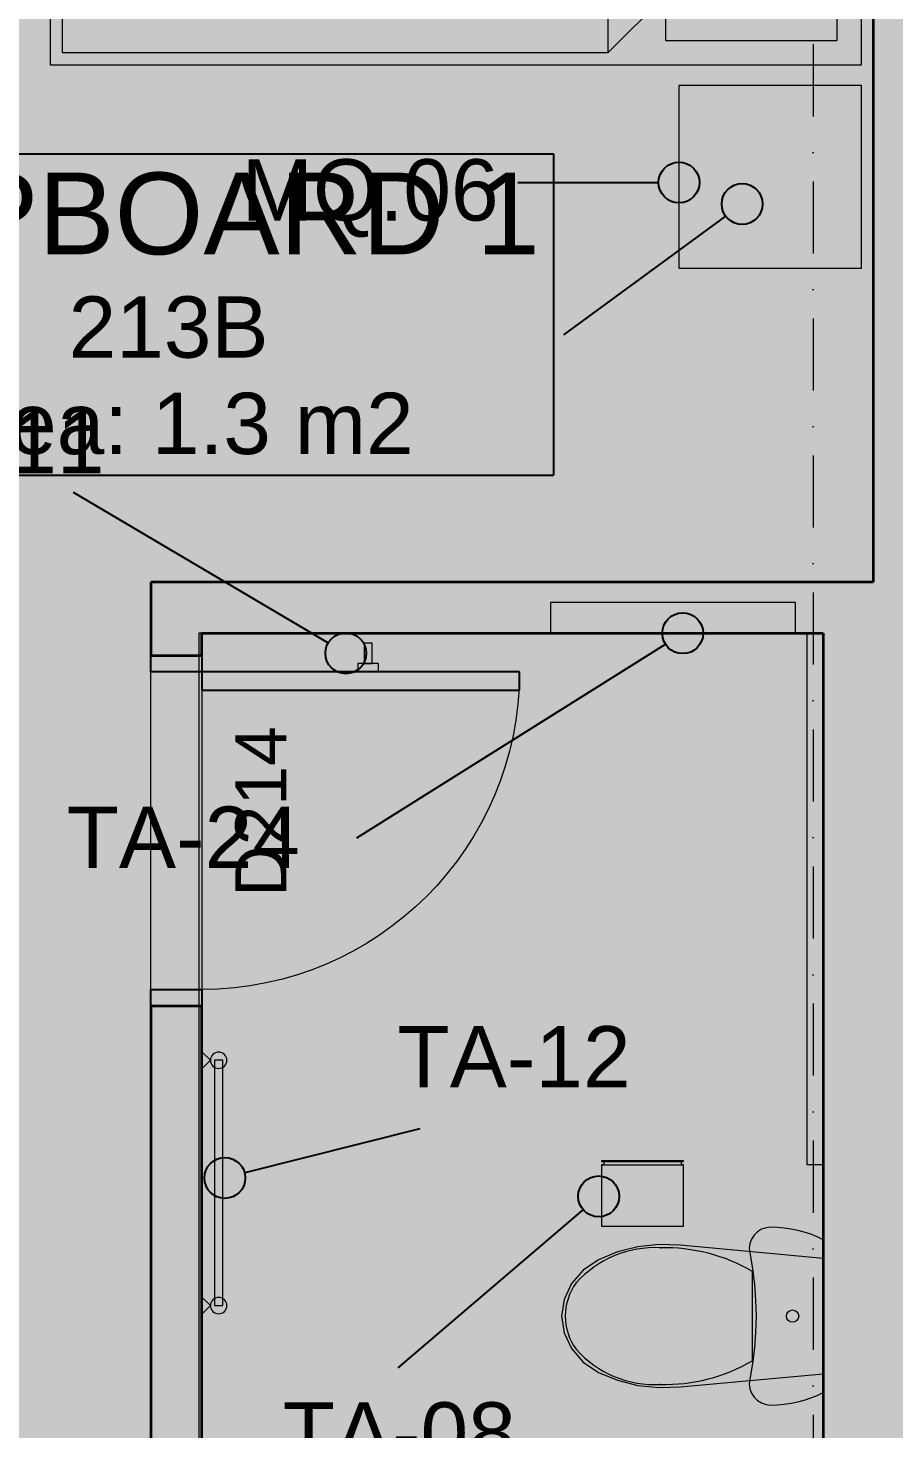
# Model space of a CAD drawing. Header units: millimetres. Extents: x -14278 to 96025, y -22378 to 34603.
# Drawn here: x 82131 to 84249, y 9025 to 12452 of the extents above; entities that cross this region are included whole.
import ezdxf
from ezdxf.enums import TextEntityAlignment as Align

# ---------------------------------------------------------------- set-up
doc = ezdxf.new("R2010")
doc.units = ezdxf.units.MM
doc.header["$MEASUREMENT"] = 0
doc.linetypes.add('Dot & Dashed', pattern=[335.138881, 176.388884, -88.194442, 0, -70.555556])
for name, color, linetype in [('A-Zz_20_10_90-T_TextFFEInternal', 7, 'Continuous'), ('NewA-Ee_25_10-M_WallsInternal', 7, 'Continuous'), ('NewA-Ee_30_40-M_Floors', 7, 'Continuous'), ('NewA-Ee_40_20-M_GeneralFFAndEInternalEquipment', 7, 'Continuous'), ('NewA-Ee_40_20-M_GeneralFFAndEInternalMovable', 7, 'Continuous'), ('NewA-Ee_40_20-M_GeneralFFAndEInternalSanitary', 7, 'Continuous'), ('NewA-SL-M_SpacesInternal', 7, 'Continuous'), ('NewA-Ss_30_25-M_CeilingAndSoffitSystems', 7, 'Continuous'), ('NewA-Zz_20_10_90-T_TextFFEInternal', 7, 'Continuous'), ('NewA-Zz_35_40_80-M_GridStructural', 7, 'Continuous'), ('NewA-Zz_50_90_00-M_GrossInternal', 7, 'Continuous')]:
    doc.layers.add(name, color=color, linetype=linetype)
doc.styles.add('GENERATED_STYLE_1', font='')
doc.styles.get('GENERATED_STYLE_1').set_extended_font_data('Arial')

# ---------------------------------------------------------------- blocks, each defined once
blk = doc.blocks.new('Slab_29_2', base_point=(88251.7, 6550.5))
at = {"layer": 'NewA-Ee_30_40-M_Floors', "linetype": 'Continuous', "lineweight": 13}
blk.add_hatch(color=254, dxfattribs=at).paths.add_polyline_path([(88251.7, 6550.5), (88251.7, 12847.7), (90701.4, 12847.7), (90701.4, 15099.7), (56152, 15099.7), (56152, 6550.5)])
blk = doc.blocks.new('BEDROOM_213_35_2', base_point=(82657.6, 14565))
at = {"layer": 'NewA-SL-M_SpacesInternal', "color": 253, "linetype": 'Continuous', "lineweight": 13}
for p, q in [((84198.7, 11096.4), (84198.7, 15099.7)), ((82431.1, 8145.4), (82431.1, 11096.4)), ((82431.1, 11096.4), (84198.7, 11096.4))]:
    blk.add_line(p, q, dxfattribs=at)
at = {"layer": 'NewA-SL-M_SpacesInternal', "color": 5, "lineweight": 70, "style": 'GENERATED_STYLE_1'}
for tag, height, p in [('ROOM_NAME', 200, (82657.6, 14872.8)), ('ROOM_NUMBER', 150, (82657.6, 14570)), ('adj_text', 150, (82657.6, 14334.3))]:
    blk.add_attdef(tag, text='', height=height, dxfattribs=at).set_placement(p, align=Align.TOP_CENTER)
blk = doc.blocks.new('BATH_214_46_2', base_point=(83560.6, 7381.5))
at = {"layer": 'NewA-SL-M_SpacesInternal', "color": 253, "linetype": 'Continuous', "lineweight": 13}
for p, q in [((84008.6, 11046.4), (83408.6, 11046.4)), ((83408.6, 11046.4), (83408.6, 10971.4)), ((84008.6, 10971.4), (84008.6, 11046.4)), ((82556.1, 10971.4), (82556.1, 8439.2)), ((83408.6, 10971.4), (82556.1, 10971.4)), ((84076.2, 10971.4), (84008.6, 10971.4)), ((84076.2, 8145.4), (84076.2, 10971.4))]:
    blk.add_line(p, q, dxfattribs=at)
at = {"layer": 'NewA-SL-M_SpacesInternal', "color": 5, "lineweight": 70, "style": 'GENERATED_STYLE_1'}
for tag, height, p in [('ROOM_NAME', 200, (83560.6, 7689.4)), ('ROOM_NUMBER', 150, (83560.6, 7386.5)), ('adj_text', 150, (83560.6, 7150.8))]:
    blk.add_attdef(tag, text='', height=height, dxfattribs=at).set_placement(p, align=Align.TOP_CENTER)
blk = doc.blocks.new('CUPBOARD 1_213B_55_2', base_point=(82474.5, 11790.4))
at = {"layer": 'NewA-SL-M_SpacesInternal', "linetype": 'Continuous'}
for p, q in [((81532.9, 12144), (81532.9, 11829.7)), ((81532.9, 12144), (83416.2, 12144)), ((83416.2, 12144), (83416.2, 11829.7)), ((81532.9, 11829.7), (81532.9, 11594)), ((83416.2, 11829.7), (83416.2, 11594)), ((81532.9, 11594), (81532.9, 11358.3)), ((83416.2, 11594), (83416.2, 11358.3)), ((81532.9, 11358.3), (83416.2, 11358.3))]:
    blk.add_line(p, q, dxfattribs=at)
at = {"layer": 'NewA-SL-M_SpacesInternal', "color": 253, "linetype": 'Continuous', "lineweight": 13}
for p, q in [((80370.8, 10971.4), (80370.8, 9081)), ((81072.3, 10971.4), (80370.8, 10971.4)), ((81072.3, 9081), (81072.3, 10971.4)), ((80370.8, 9081), (81072.3, 9081))]:
    blk.add_line(p, q, dxfattribs=at)
at = {"layer": 'NewA-SL-M_SpacesInternal', "color": 5, "lineweight": 70, "style": 'GENERATED_STYLE_1'}
for tag, height, p in [('ROOM_NAME', 200, (82474.5, 12098.3)), ('ROOM_NUMBER', 150, (82474.5, 11795.4)), ('adj_text', 150, (82474.5, 11559.7))]:
    blk.add_attdef(tag, text='', height=height, dxfattribs=at).set_placement(p, align=Align.TOP_CENTER)
blk = doc.blocks.new('Slab_32_2', base_point=(82548.7, 8145.4))
at = {"layer": 'NewA-Ss_30_25-M_CeilingAndSoffitSystems', "linetype": 'Continuous', "lineweight": 0}
blk.add_hatch(color=255, dxfattribs=at).paths.add_polyline_path([(82548.7, 8145.4), (84076.2, 8145.4), (84076.2, 10971.4), (82548.7, 10971.4)])
at = {"layer": 'NewA-Ss_30_25-M_CeilingAndSoffitSystems', "color": 6, "linetype": 'Continuous', "lineweight": 13, "flags": 128}
blk.add_lwpolyline([(82548.7, 8145.4), (84076.2, 8145.4), (84076.2, 10971.4), (82548.7, 10971.4)], close=True, dxfattribs=at)
blk = doc.blocks.new('Slab_44_2', base_point=(80370.8, 15099.7))
at = {"layer": 'NewA-Ss_30_25-M_CeilingAndSoffitSystems', "linetype": 'Continuous', "lineweight": 0}
blk.add_hatch(color=255, dxfattribs=at).paths.add_polyline_path([(80370.8, 15099.7), (80370.8, 11096.4), (81197.3, 11096.4), (81197.3, 8145.4), (82431.1, 8145.4), (82431.1, 11096.4), (84198.7, 11096.4), (84198.7, 15099.7)])
at = {"layer": 'NewA-Ss_30_25-M_CeilingAndSoffitSystems', "color": 6, "linetype": 'Continuous', "lineweight": 13, "flags": 128}
blk.add_lwpolyline([(80370.8, 15099.7), (80370.8, 11096.4), (81197.3, 11096.4), (81197.3, 8145.4), (82431.1, 8145.4), (82431.1, 11096.4), (84198.7, 11096.4), (84198.7, 15099.7)], close=True, dxfattribs=at)
blk = doc.blocks.new('Wall_79_2', base_point=(84198.7, 15099.7))
at = {"layer": 'NewA-Ee_25_10-M_WallsInternal', "linetype": 'Continuous', "lineweight": 13}
blk.add_hatch(color=6, dxfattribs=at).paths.add_polyline_path([(84198.7, 15099.7), (84198.7, 11096.4), (84348.7, 11096.4), (84348.7, 15099.7)])
at = {"layer": 'NewA-Ee_25_10-M_WallsInternal', "color": 92, "linetype": 'Continuous', "lineweight": 35, "flags": 128}
blk.add_lwpolyline([(84198.7, 15099.7), (84198.7, 11096.4)], dxfattribs=at)
blk = doc.blocks.new('Wall_87_2', base_point=(86121.3, 11096.4))
at = {"layer": 'NewA-Ee_25_10-M_WallsInternal', "linetype": 'Continuous', "lineweight": 13}
blk.add_hatch(color=6, dxfattribs=at).paths.add_polyline_path([(86121.3, 11096.4), (82431.1, 11096.4), (82556.1, 10971.4), (85996.3, 10971.4)])
at = {"layer": 'NewA-Ee_25_10-M_WallsInternal', "color": 92, "linetype": 'Continuous', "lineweight": 35, "flags": 128}
for points in [[(84198.7, 11096.4), (82431.1, 11096.4)], [(86121.3, 11096.4), (84348.7, 11096.4)], [(82556.1, 10971.4), (84076.2, 10971.4)], [(84476.2, 10971.4), (85996.3, 10971.4)]]:
    blk.add_lwpolyline(points, dxfattribs=at)
blk = doc.blocks.new('Door 19_4')
at = {"layer": 'NewA-Ee_25_10-M_WallsInternal', "linetype": 'Continuous', "lineweight": 13}
for points in [[(388.5, 777), (343.5, 777), (343.5, 0), (388.5, 0)], [(-388.5, -125), (-388.5, 0), (-428.5, 0), (-428.5, -125)], [(428.5, -125), (428.5, 0), (388.5, 0), (388.5, -125)]]:
    blk.add_hatch(color=255, dxfattribs=at).paths.add_polyline_path(points)
at = {"layer": 'NewA-Ee_25_10-M_WallsInternal', "linetype": 'Continuous'}
for p, q in [((343.5, 0), (343.5, 777)), ((343.5, 777), (388.5, 777)), ((388.5, 777), (388.5, 0)), ((-388.5, 0), (-428.5, 0)), ((-428.5, 0), (-428.5, -125)), ((-388.5, -125), (-388.5, 0)), ((388.5, 0), (343.5, 0)), ((428.5, 0), (388.5, 0)), ((388.5, 0), (388.5, -125)), ((428.5, -125), (428.5, 0)), ((-428.5, -125), (-388.5, -125)), ((388.5, -125), (428.5, -125))]:
    blk.add_line(p, q, dxfattribs=at)
at = {"layer": 'NewA-Ee_25_10-M_WallsInternal', "color": 92, "linetype": 'Continuous', "lineweight": 35}
for p, q in [((-428.5, -125), (-428.5, 0)), ((428.5, -125), (428.5, 0))]:
    blk.add_line(p, q, dxfattribs=at)
at = {"layer": 'NewA-Ee_25_10-M_WallsInternal', "color": 6, "linetype": 'Continuous', "lineweight": 13}
blk.add_arc((388.5, 0), 777, 90, 180, dxfattribs=at)
blk = doc.blocks.new('D Marker 19')
at = {"layer": 'NewA-Ee_25_10-M_WallsInternal', "style": 'GENERATED_STYLE_1'}
blk.add_attdef('AC_WIDO_ID', text='', height=125, dxfattribs=at).set_placement((-262.1, 94.8), align=Align.BOTTOM_LEFT)
blk = doc.blocks.new('Wall_108_2', base_point=(82431.1, 11096.4))
at = {"layer": 'NewA-Ee_25_10-M_WallsInternal', "linetype": 'Continuous', "lineweight": 13}
for points in [[(82431.1, 10917), (82556.1, 10917), (82556.1, 10971.4), (82431.1, 11096.4)], [(82431.1, 10060), (82431.1, 8145.4), (82556.1, 8145.4), (82556.1, 10060)]]:
    blk.add_hatch(color=6, dxfattribs=at).paths.add_polyline_path(points)
at = {"layer": 'NewA-Ee_25_10-M_WallsInternal', "color": 92, "linetype": 'Continuous', "lineweight": 35}
for p, q in [((82431.1, 10917), (82556.1, 10917)), ((82431.1, 10060), (82556.1, 10060))]:
    blk.add_line(p, q, dxfattribs=at)
at = {"layer": 'NewA-Ee_25_10-M_WallsInternal', "color": 92, "linetype": 'Continuous', "lineweight": 35, "flags": 128}
for points in [[(82431.1, 11096.4), (82431.1, 10917)], [(82556.1, 10917), (82556.1, 10971.4)], [(82431.1, 10060), (82431.1, 8145.4)], [(82556.1, 8145.4), (82556.1, 10060)]]:
    blk.add_lwpolyline(points, dxfattribs=at)
at = {"layer": 'NewA-Ee_25_10-M_WallsInternal', "linetype": 'Continuous', "xscale": -1, "zscale": 1000, "rotation": 270}
blk.add_blockref('Door 19_4', (82556.1, 10488.5), dxfattribs=at)
at = {"layer": 'NewA-Ee_25_10-M_WallsInternal'}
ref = blk.add_blockref('D Marker 19', (82556.1, 10488.5), dxfattribs=dict(at, rotation=270))
ref.add_attrib('AC_WIDO_ID', 'D214', dxfattribs={"color": 7, "height": 125, "rotation": 90, "style": 'GENERATED_STYLE_1'}).set_placement((82800.3, 10326.5), align=Align.BOTTOM_LEFT)
blk = doc.blocks.new('Wall_124_2', base_point=(84476.2, 11096.4))
at = {"layer": 'NewA-Ee_25_10-M_WallsInternal', "linetype": 'Continuous', "lineweight": 13}
blk.add_hatch(color=6, dxfattribs=at).paths.add_polyline_path([(84076.2, 10971.4), (84076.2, 8145.4), (84476.2, 8145.4), (84476.2, 10971.4)])
at = {"layer": 'NewA-Ee_25_10-M_WallsInternal', "color": 92, "linetype": 'Continuous', "lineweight": 35, "flags": 128}
for points in [[(84076.2, 10971.4), (84076.2, 8145.4)], [(84476.2, 8145.4), (84476.2, 10971.4)]]:
    blk.add_lwpolyline(points, dxfattribs=at)
blk = doc.blocks.new('Standard grid marker')
at = {"layer": 'NewA-Zz_35_40_80-M_GridStructural', "color": 6, "linetype": 'Dot & Dashed', "lineweight": 13}
blk.add_line((1000, 0), (18130.8, 0), dxfattribs=at)
at = {"layer": 'NewA-Zz_35_40_80-M_GridStructural', "style": 'GENERATED_STYLE_1'}
blk.add_attdef('AC_MarkerText_1', text='', height=250, rotation=90, dxfattribs=at).set_placement((-250, 14.3), align=Align.MIDDLE_CENTER)
blk = doc.blocks.new('Bed Double 19')
at = {"layer": 'NewA-Ee_40_20-M_GeneralFFAndEInternalMovable', "color": 1, "linetype": 'Continuous', "lineweight": 18}
for p, q in [((1489.1, 1985.4), (0, 1985.4)), ((0, 1985.4), (0, 0)), ((1489.1, 0), (1489.1, 1985.4)), ((684.5, 1925.4), (60, 1925.4)), ((60, 1925.4), (60, 1505.4)), ((684.5, 1545.4), (684.5, 1925.4)), ((1429.1, 1925.4), (804.5, 1925.4)), ((804.5, 1925.4), (804.5, 1545.4)), ((1429.1, 1505.4), (1429.1, 1925.4)), ((210, 1545.4), (30, 1365.4)), ((170, 1505.4), (210, 1545.4)), ((210, 1545.4), (684.5, 1545.4)), ((744.5, 1545.4), (210, 1545.4)), ((210, 1545.4), (210, 1365.4)), ((1279.1, 1545.4), (744.5, 1545.4)), ((804.5, 1545.4), (1279.1, 1545.4)), ((1279.1, 1545.4), (1319.1, 1505.4)), ((1459.1, 1365.4), (1279.1, 1545.4)), ((1279.1, 1545.4), (1279.1, 1365.4)), ((60, 1505.4), (170, 1505.4)), ((1319.1, 1505.4), (1429.1, 1505.4)), ((30, 1365.4), (30, 30)), ((30, 1365.4), (210, 1365.4)), ((1459.1, 1365.4), (1279.1, 1365.4)), ((1459.1, 30), (1459.1, 1365.4)), ((0, 0), (1489.1, 0)), ((30, 30), (744.5, 30)), ((744.5, 30), (1459.1, 30))]:
    blk.add_line(p, q, dxfattribs=at)
blk = doc.blocks.new('Rectangular Table 01 19_3')
at = {"layer": 'NewA-Ee_40_20-M_GeneralFFAndEInternalMovable', "color": 1, "linetype": 'Continuous', "lineweight": 18}
for p, q in [((446.6, 446.6), (0, 446.6)), ((0, 446.6), (0, 0)), ((446.6, 0), (446.6, 446.6)), ((0, 0), (446.6, 0))]:
    blk.add_line(p, q, dxfattribs=at)
blk = doc.blocks.new('Wall Hanging Rack 19')
at = {"layer": 'NewA-Ee_40_20-M_GeneralFFAndEInternalEquipment', "color": 1, "linetype": 'Continuous', "lineweight": 18}
for p, q in [((25, 0), (-25, 0)), ((-25, 0), (-25, -20)), ((25, -20), (25, 0)), ((-25, -20), (25, -20)), ((10, -20), (-10, -20)), ((-10, -20), (-10, -70)), ((10, -70), (10, -20)), ((-10, -70), (10, -70))]:
    blk.add_line(p, q, dxfattribs=at)
blk = doc.blocks.new('Towel Rack 19')
at = {"layer": 'NewA-Ee_40_20-M_GeneralFFAndEInternalEquipment', "color": 1, "linetype": 'Continuous', "lineweight": 18}
for p, q in [((-280, 0), (-320, 0)), ((-320, 0), (-300, -20)), ((-300, -20), (-280, 0)), ((320, 0), (280, 0)), ((280, 0), (300, -20)), ((300, -20), (320, 0)), ((300, -30), (-300, -30)), ((-300, -30), (-300, -50)), ((300, -50), (300, -30)), ((-300, -50), (300, -50))]:
    blk.add_line(p, q, dxfattribs=at)
for centre, start, end in [((-300, -40), 0, 180), ((300, -40), 0, 180), ((-300, -40), 180, 0), ((300, -40), 180, 0)]:
    blk.add_arc(centre, 20, start, end, dxfattribs=at)
blk = doc.blocks.new('Toilet Paper Dispenser 19')
at = {"layer": 'NewA-Ee_40_20-M_GeneralFFAndEInternalEquipment', "color": 1, "linetype": 'Continuous', "lineweight": 18}
for p, q in [((200, 0), (0, 0)), ((0, 0), (0, -2)), ((200, -2), (200, 0)), ((0, -2), (5, -2)), ((0, -2), (200, -2)), ((5, -10), (0, -10)), ((0, -10), (0, -160)), ((0, -10), (200, -10)), ((5, -2), (5, -10)), ((195, -10), (195, -2)), ((195, -2), (200, -2)), ((200, -10), (195, -10)), ((200, -160), (200, -10)), ((0, -160), (200, -160))]:
    blk.add_line(p, q, dxfattribs=at)
blk = doc.blocks.new('Cabinet Wall Single Door 19')
at = {"layer": 'NewA-Ee_40_20-M_GeneralFFAndEInternalEquipment', "color": 1, "linetype": 'Continuous', "lineweight": 18}
for p, q in [((600, 75), (0, 75)), ((0, 75), (0, 0)), ((600, 0), (600, 75)), ((0, 0), (600, 0))]:
    blk.add_line(p, q, dxfattribs=at)
blk = doc.blocks.new('WC 19')
at = {"layer": 'NewA-Ee_40_20-M_GeneralFFAndEInternalSanitary', "color": 1, "linetype": 'Continuous', "lineweight": 18}
for p, q in [((-186.8, -25), (-193.9, -40.1)), ((186.8, -25), (-186.8, -25)), ((-141, -25), (-173.3, -375.4)), ((141, -25), (-141, -25)), ((173.3, -375.4), (141, -25)), ((193.9, -40.1), (186.8, -25)), ((-200.1, -55.5), (-205.4, -71.3)), ((-193.9, -40.1), (-200.1, -55.5)), ((200.1, -55.5), (193.9, -40.1)), ((205.4, -71.3), (200.1, -55.5)), ((-209.7, -87.4), (-213.1, -103.7)), ((-205.4, -71.3), (-209.7, -87.4)), ((209.7, -87.4), (205.4, -71.3)), ((213.1, -103.7), (209.7, -87.4)), ((-217, -136.8), (-217.5, -153.5)), ((-215.5, -120.2), (-217, -136.8)), ((-213.1, -103.7), (-215.5, -120.2)), ((215.5, -120.2), (213.1, -103.7)), ((217, -136.8), (215.5, -120.2)), ((217.5, -153.5), (217, -136.8)), ((-217.5, -153.5), (-216.2, -165)), ((-216.2, -165), (-212.4, -176)), ((212.4, -176), (216.2, -165)), ((216.2, -165), (217.5, -153.5)), ((-212.4, -176), (-206.3, -185.9)), ((-206.3, -185.9), (-198.2, -194.1)), ((-198.2, -194.1), (-188.5, -200.5)), ((-188.5, -200.5), (-177.6, -204.5)), ((-177.6, -204.5), (-166.1, -206)), ((-166.1, -206), (-154.5, -205)), ((-154.5, -205), (-116.2, -198.2)), ((-116.2, -198.2), (-77.6, -193.3)), ((0, -198), (-108.9, -198)), ((-77.6, -193.3), (-38.9, -190.4)), ((-38.9, -190.4), (0, -189.4)), ((0, -189.4), (38.9, -190.4)), ((108.9, -198), (0, -198)), ((38.9, -190.4), (77.6, -193.3)), ((77.6, -193.3), (116.2, -198.2)), ((116.2, -198.2), (154.5, -205)), ((154.5, -205), (166.1, -206)), ((166.1, -206), (177.6, -204.5)), ((177.6, -204.5), (188.5, -200.5)), ((188.5, -200.5), (198.2, -194.1)), ((198.2, -194.1), (206.3, -185.9)), ((206.3, -185.9), (212.4, -176)), ((-173.3, -375.4), (-174.9, -427.1)), ((174.9, -427.1), (173.3, -375.4)), ((-174.9, -427.1), (-169.4, -478.4)), ((169.4, -478.4), (174.9, -427.1)), ((-169.4, -478.4), (-157, -528.2)), ((157, -528.2), (169.4, -478.4)), ((-157, -528.2), (-138, -575.1)), ((138, -575.1), (157, -528.2)), ((-138, -575.1), (-112.4, -612.3)), ((112.4, -612.3), (138, -575.1)), ((-112.4, -612.3), (-79.4, -640.8)), ((79.4, -640.8), (112.4, -612.3)), ((-79.4, -640.8), (-41, -658.8)), ((41, -658.8), (79.4, -640.8)), ((81.1, -629.6), (81.1, -629.6)), ((-41, -658.8), (0, -665)), ((0, -656.4), (0, -656.4)), ((0, -665), (41, -658.8))]:
    blk.add_line(p, q, dxfattribs=at)
blk.add_circle((0, -100), 15, dxfattribs=at)
for centre, radius, start, end in [((258.1, -412.9), 425.4, 149.6518, 181.3539), ((-258.1, -412.9), 425.4, 358.6461, 30.3482), ((89.5, -437.3), 257, 176.8048, 228.4245), ((-89.5, -437.3), 257, 311.5755, 3.1952), ((0.8, -517.8), 138.6, 233.7772, 269.6644), ((-0.8, -517.8), 138.6, 270.3356, 306.2228)]:
    blk.add_arc(centre, radius, start, end, dxfattribs=at)
for p in [(108.9, -198), (-167, -423), (167, -423), (-81.1, -629.6)]:
    blk.add_point(p, dxfattribs=at)
blk = doc.blocks.new('Mirror 19_5')
at = {"layer": 'NewA-Ee_40_20-M_GeneralFFAndEInternalEquipment', "color": 1, "linetype": 'Continuous', "lineweight": 18}
for p, q in [((1300, 40), (0, 40)), ((0, 40), (0, 0)), ((1300, 40), (0, 40)), ((0, 40), (0, 0)), ((1300, 0), (1300, 40)), ((1300, 0), (1300, 40)), ((0, 0), (1300, 0)), ((0, 0), (1300, 0))]:
    blk.add_line(p, q, dxfattribs=at)
blk = doc.blocks.new('Line_99_2', base_point=(83441.8, 11701))
at = {"layer": 'NewA-Zz_20_10_90-T_TextFFEInternal', "linetype": 'Continuous'}
blk.add_hatch(color=256, dxfattribs=at).paths.add_polyline_path([(83927.8, 12021.4), (83924, 12040.5), (83913.1, 12056.7), (83896.9, 12067.6), (83877.8, 12071.4), (83858.6, 12067.6), (83842.4, 12056.7), (83831.6, 12040.5), (83827.8, 12021.4), (83831.6, 12002.2), (83842.4, 11986), (83858.6, 11975.2), (83877.8, 11971.4), (83896.9, 11975.2), (83913.1, 11986), (83924, 12002.2)])
blk.add_line((83441.8, 11701), (83837.5, 11991.8), dxfattribs=at)
blk.add_circle((83877.8, 12021.4), 50, dxfattribs=at)
blk = doc.blocks.new('Line_100_2', base_point=(83329, 12074))
at = {"layer": 'NewA-Zz_20_10_90-T_TextFFEInternal', "linetype": 'Continuous'}
blk.add_hatch(color=256, dxfattribs=at).paths.add_polyline_path([(83773.3, 12074), (83769.5, 12093.1), (83758.6, 12109.4), (83742.4, 12120.2), (83723.3, 12124), (83704.1, 12120.2), (83687.9, 12109.4), (83677.1, 12093.1), (83673.3, 12074), (83677.1, 12054.9), (83687.9, 12038.6), (83704.1, 12027.8), (83723.3, 12024), (83742.4, 12027.8), (83758.6, 12038.6), (83769.5, 12054.9)])
blk.add_line((83329, 12074), (83673.3, 12074), dxfattribs=at)
blk.add_circle((83723.3, 12074), 50, dxfattribs=at)
blk = doc.blocks.new('Line_142_2', base_point=(83036, 9174.2))
at = {"layer": 'NewA-Zz_20_10_90-T_TextFFEInternal', "linetype": 'Continuous'}
blk.add_hatch(color=256, dxfattribs=at).paths.add_polyline_path([(83576.8, 9593.7), (83573, 9612.8), (83562.1, 9629.1), (83545.9, 9639.9), (83526.8, 9643.7), (83507.6, 9639.9), (83491.4, 9629.1), (83480.6, 9612.8), (83476.8, 9593.7), (83480.6, 9574.6), (83491.4, 9558.4), (83507.6, 9547.5), (83526.8, 9543.7), (83545.9, 9547.5), (83562.1, 9558.4), (83573, 9574.6)])
blk.add_line((83036, 9174.2), (83488.8, 9561.2), dxfattribs=at)
blk.add_circle((83526.8, 9593.7), 50, dxfattribs=at)
blk = doc.blocks.new('Line_151_2', base_point=(82241.4, 11316.8))
at = {"layer": 'NewA-Zz_20_10_90-T_TextFFEInternal', "linetype": 'Continuous'}
blk.add_hatch(color=256, dxfattribs=at).paths.add_polyline_path([(82958.1, 10922.4), (82954.3, 10941.5), (82943.5, 10957.7), (82927.3, 10968.6), (82908.1, 10972.4), (82889, 10968.6), (82872.8, 10957.7), (82861.9, 10941.5), (82858.1, 10922.4), (82861.9, 10903.2), (82872.8, 10887), (82889, 10876.2), (82908.1, 10872.4), (82927.3, 10876.2), (82943.5, 10887), (82954.3, 10903.2)])
blk.add_line((82241.4, 11316.8), (82865.1, 10947.8), dxfattribs=at)
blk.add_circle((82908.1, 10922.4), 50, dxfattribs=at)
blk = doc.blocks.new('Line_158_2', base_point=(82935.4, 10471.1))
at = {"layer": 'NewA-Zz_20_10_90-T_TextFFEInternal', "linetype": 'Continuous'}
blk.add_hatch(color=256, dxfattribs=at).paths.add_polyline_path([(83782.4, 10971.4), (83778.6, 10990.5), (83767.8, 11006.7), (83751.5, 11017.6), (83732.4, 11021.4), (83713.3, 11017.6), (83697, 11006.7), (83686.2, 10990.5), (83682.4, 10971.4), (83686.2, 10952.2), (83697, 10936), (83713.3, 10925.2), (83732.4, 10921.4), (83751.5, 10925.2), (83767.8, 10936), (83778.6, 10952.2)])
blk.add_line((82935.4, 10471.1), (83690.1, 10944.8), dxfattribs=at)
blk.add_circle((83732.4, 10971.4), 50, dxfattribs=at)
blk = doc.blocks.new('Line_162_2', base_point=(83089.4, 9758.7))
at = {"layer": 'NewA-Zz_20_10_90-T_TextFFEInternal', "linetype": 'Continuous'}
blk.add_hatch(color=256, dxfattribs=at).paths.add_polyline_path([(82662.2, 9638.8), (82658.4, 9657.9), (82647.6, 9674.2), (82631.4, 9685), (82612.2, 9688.8), (82593.1, 9685), (82576.9, 9674.2), (82566, 9657.9), (82562.2, 9638.8), (82566, 9619.7), (82576.9, 9603.5), (82593.1, 9592.6), (82612.2, 9588.8), (82631.4, 9592.6), (82647.6, 9603.5), (82658.4, 9619.7)])
blk.add_line((83089.4, 9758.7), (82660.7, 9651), dxfattribs=at)
blk.add_circle((82612.2, 9638.8), 50, dxfattribs=at)
blk = doc.blocks.new('Label_198_2', base_point=(82542.6, 12215.1))
at = {"layer": 'A-Zz_20_10_90-T_TextFFEInternal', "insert": (82967.6, 12130.9), "char_height": 150, "attachment_point": 2, "style": 'GENERATED_STYLE_1'}
blk.add_mtext('\\fArial|b0|i0|c0|p34;MQ.06\\fArial|b0|i0|c0|p34;\\fArial|b0|i0|c0|p34;\\fArial|b0|i0|c0|p34;\\fArial|b0|i0|c0|p34;\\fArial|b0|i0|c0|p34;\\fArial|b0|i0|c0|p34;\\fArial|b0|i0|c0|p34;\\fArial|b0|i0|c0|p34;\\fArial|b0|i0|c0|p34;\\fArial|b0|i0|c0|p34;\\fArial|b0|i0|c0|p34;\\fArial|b0|i0|c0|p34;\\fArial|b0|i0|c0|p34;\\fArial|b0|i0|c0|p34;\\fArial|b0|i0|c0|p34;\\fArial|b0|i0|c0|p34;\\fArial|b0|i0|c0|p34;\\fArial|b0|i0|c0|p34;\\fArial|b0|i0|c0|p34;\\fArial|b0|i0|c0|p34;\\fArial|b0|i0|c0|p34;\\fArial|b0|i0|c0|p34;\\fArial|b0|i0|c0|p34;\\fArial|b0|i0|c0|p34;\\fArial|b0|i0|c0|p34;\\fArial|b0|i0|c0|p34;\\fArial|b0|i0|c0|p34;\\fArial|b0|i0|c0|p34;\\fArial|b0|i0|c0|p34;}', dxfattribs=at)
blk = doc.blocks.new('Label_240_2', base_point=(82894.7, 10094.4))
at = {"layer": 'A-Zz_20_10_90-T_TextFFEInternal', "insert": (83319.7, 10010.2), "char_height": 150, "attachment_point": 2, "style": 'GENERATED_STYLE_1'}
blk.add_mtext('\\fArial|b0|i0|c0|p34;TA-12\\fArial|b0|i0|c0|p34;\\fArial|b0|i0|c0|p34;\\fArial|b0|i0|c0|p34;\\fArial|b0|i0|c0|p34;\\fArial|b0|i0|c0|p34;\\fArial|b0|i0|c0|p34;\\fArial|b0|i0|c0|p34;\\fArial|b0|i0|c0|p34;\\fArial|b0|i0|c0|p34;\\fArial|b0|i0|c0|p34;\\fArial|b0|i0|c0|p34;\\fArial|b0|i0|c0|p34;\\fArial|b0|i0|c0|p34;\\fArial|b0|i0|c0|p34;\\fArial|b0|i0|c0|p34;\\fArial|b0|i0|c0|p34;\\fArial|b0|i0|c0|p34;\\fArial|b0|i0|c0|p34;\\fArial|b0|i0|c0|p34;\\fArial|b0|i0|c0|p34;\\fArial|b0|i0|c0|p34;\\fArial|b0|i0|c0|p34;\\fArial|b0|i0|c0|p34;\\fArial|b0|i0|c0|p34;\\fArial|b0|i0|c0|p34;\\fArial|b0|i0|c0|p34;\\fArial|b0|i0|c0|p34;\\fArial|b0|i0|c0|p34;\\fArial|b0|i0|c0|p34;}', dxfattribs=at)
blk = doc.blocks.new('Label_241_2', base_point=(81607.2, 11597.2))
at = {"layer": 'A-Zz_20_10_90-T_TextFFEInternal', "insert": (82032.2, 11512.9), "char_height": 150, "attachment_point": 2, "style": 'GENERATED_STYLE_1'}
blk.add_mtext('\\fArial|b0|i0|c0|p34;TA-11\\fArial|b0|i0|c0|p34;\\fArial|b0|i0|c0|p34;\\fArial|b0|i0|c0|p34;\\fArial|b0|i0|c0|p34;\\fArial|b0|i0|c0|p34;\\fArial|b0|i0|c0|p34;\\fArial|b0|i0|c0|p34;\\fArial|b0|i0|c0|p34;\\fArial|b0|i0|c0|p34;\\fArial|b0|i0|c0|p34;\\fArial|b0|i0|c0|p34;\\fArial|b0|i0|c0|p34;\\fArial|b0|i0|c0|p34;\\fArial|b0|i0|c0|p34;\\fArial|b0|i0|c0|p34;\\fArial|b0|i0|c0|p34;\\fArial|b0|i0|c0|p34;\\fArial|b0|i0|c0|p34;\\fArial|b0|i0|c0|p34;\\fArial|b0|i0|c0|p34;\\fArial|b0|i0|c0|p34;\\fArial|b0|i0|c0|p34;\\fArial|b0|i0|c0|p34;\\fArial|b0|i0|c0|p34;\\fArial|b0|i0|c0|p34;\\fArial|b0|i0|c0|p34;\\fArial|b0|i0|c0|p34;\\fArial|b0|i0|c0|p34;\\fArial|b0|i0|c0|p34;}', dxfattribs=at)
blk = doc.blocks.new('Label_242_2', base_point=(82085.4, 10631.6))
at = {"layer": 'A-Zz_20_10_90-T_TextFFEInternal', "insert": (82510.4, 10547.3), "char_height": 150, "attachment_point": 2, "style": 'GENERATED_STYLE_1'}
blk.add_mtext('\\fArial|b0|i0|c0|p34;TA-24\\fArial|b0|i0|c0|p34;\\fArial|b0|i0|c0|p34;\\fArial|b0|i0|c0|p34;\\fArial|b0|i0|c0|p34;\\fArial|b0|i0|c0|p34;\\fArial|b0|i0|c0|p34;\\fArial|b0|i0|c0|p34;\\fArial|b0|i0|c0|p34;\\fArial|b0|i0|c0|p34;\\fArial|b0|i0|c0|p34;\\fArial|b0|i0|c0|p34;\\fArial|b0|i0|c0|p34;\\fArial|b0|i0|c0|p34;\\fArial|b0|i0|c0|p34;\\fArial|b0|i0|c0|p34;\\fArial|b0|i0|c0|p34;\\fArial|b0|i0|c0|p34;\\fArial|b0|i0|c0|p34;\\fArial|b0|i0|c0|p34;\\fArial|b0|i0|c0|p34;\\fArial|b0|i0|c0|p34;\\fArial|b0|i0|c0|p34;\\fArial|b0|i0|c0|p34;\\fArial|b0|i0|c0|p34;\\fArial|b0|i0|c0|p34;\\fArial|b0|i0|c0|p34;\\fArial|b0|i0|c0|p34;\\fArial|b0|i0|c0|p34;\\fArial|b0|i0|c0|p34;}', dxfattribs=at)
blk = doc.blocks.new('Label_243_2', base_point=(82613.8, 9174.2))
at = {"layer": 'A-Zz_20_10_90-T_TextFFEInternal', "insert": (83038.8, 9089.9), "char_height": 150, "attachment_point": 2, "style": 'GENERATED_STYLE_1'}
blk.add_mtext('\\fArial|b0|i0|c0|p34;TA-08\\fArial|b0|i0|c0|p34;\\fArial|b0|i0|c0|p34;\\fArial|b0|i0|c0|p34;\\fArial|b0|i0|c0|p34;\\fArial|b0|i0|c0|p34;\\fArial|b0|i0|c0|p34;\\fArial|b0|i0|c0|p34;\\fArial|b0|i0|c0|p34;\\fArial|b0|i0|c0|p34;\\fArial|b0|i0|c0|p34;\\fArial|b0|i0|c0|p34;\\fArial|b0|i0|c0|p34;\\fArial|b0|i0|c0|p34;\\fArial|b0|i0|c0|p34;\\fArial|b0|i0|c0|p34;\\fArial|b0|i0|c0|p34;\\fArial|b0|i0|c0|p34;\\fArial|b0|i0|c0|p34;\\fArial|b0|i0|c0|p34;\\fArial|b0|i0|c0|p34;\\fArial|b0|i0|c0|p34;\\fArial|b0|i0|c0|p34;\\fArial|b0|i0|c0|p34;\\fArial|b0|i0|c0|p34;\\fArial|b0|i0|c0|p34;\\fArial|b0|i0|c0|p34;\\fArial|b0|i0|c0|p34;\\fArial|b0|i0|c0|p34;\\fArial|b0|i0|c0|p34;}', dxfattribs=at)

msp = doc.modelspace()

# ---------------------------------------------------------------- hatches: boundary and pattern name
at = {"layer": 'NewA-Zz_50_90_00-M_GrossInternal', "linetype": 'Continuous', "lineweight": 140}
msp.add_hatch(color=1, dxfattribs=at).paths.add_polyline_path([(56152, 15099.7), (90701.4, 15099.7), (90701.4, 6700.3), (61501.4, 6700.3), (61501.4, 2150.3), (58052, 2150.3), (58052, 6700.3), (56152, 6700.3)])

# ---------------------------------------------------------------- block references
at = {"layer": 'A-Zz_20_10_90-T_TextFFEInternal', "color": 6, "linetype": 'Continuous', "lineweight": 13}
for name, p in [('Label_198_2', (82542.6, 12215.1)), ('Label_241_2', (81607.2, 11597.2)), ('Label_242_2', (82085.4, 10631.6)), ('Label_240_2', (82894.7, 10094.4)), ('Label_243_2', (82613.8, 9174.2))]:
    msp.add_blockref(name, p, dxfattribs=at)
at = {"layer": 'NewA-Ee_25_10-M_WallsInternal', "color": 92, "lineweight": 35}
for name, p in [('Wall_79_2', (84198.7, 15099.7)), ('Wall_87_2', (86121.3, 11096.4)), ('Wall_108_2', (82431.1, 11096.4)), ('Wall_124_2', (84476.2, 11096.4))]:
    msp.add_blockref(name, p, dxfattribs=at)
at = {"layer": 'NewA-Ee_30_40-M_Floors', "color": 6, "linetype": 'Continuous', "lineweight": 13}
msp.add_blockref('Slab_29_2', (88251.7, 6550.5), dxfattribs=at)
at = {"layer": 'NewA-Ee_40_20-M_GeneralFFAndEInternalEquipment', "color": 6, "linetype": 'Continuous', "lineweight": 13, "zscale": 1000}
for name, p in [('Cabinet Wall Single Door 19', (83408.6, 10971.4)), ('Toilet Paper Dispenser 19', (83534.1, 9681))]:
    msp.add_blockref(name, p, dxfattribs=at)
for name, p, rotation in [('Mirror 19_5', (84036.2, 10971.4), 269.9999999999999), ('Wall Hanging Rack 19', (82962.8, 10877), 180), ('Towel Rack 19', (82557.1, 9626.6), 90)]:
    msp.add_blockref(name, p, dxfattribs=dict(at, rotation=rotation))
at = {"layer": 'NewA-Ee_40_20-M_GeneralFFAndEInternalMovable', "color": 6, "linetype": 'Continuous', "lineweight": 13, "zscale": 1000, "rotation": 270}
msp.add_blockref('Bed Double 19', (82184.5, 13850.9), dxfattribs=at)
at = {"layer": 'NewA-Ee_40_20-M_GeneralFFAndEInternalMovable', "color": 6, "linetype": 'Continuous', "lineweight": 13, "zscale": 1000}
msp.add_blockref('Rectangular Table 01 19_3', (83723.3, 11864.4), dxfattribs=at)
at = {"layer": 'NewA-Ee_40_20-M_GeneralFFAndEInternalSanitary', "color": 6, "linetype": 'Continuous', "lineweight": 13, "zscale": 1000, "rotation": 270}
msp.add_blockref('WC 19', (84101.2, 9300.8), dxfattribs=at)
at = {"layer": 'NewA-SL-M_SpacesInternal', "linetype": 'Continuous'}
for name, p in [('BEDROOM_213_35_2', (82657.6, 14565)), ('BATH_214_46_2', (83560.6, 7381.5))]:
    msp.add_blockref(name, p, dxfattribs=at)
msp.add_blockref('CUPBOARD 1_213B_55_2', (82474.5, 11790.4), dxfattribs=at).add_auto_attribs({'ROOM_NAME': 'CUPBOARD 1', 'ROOM_NUMBER': '213B', 'adj_text': 'Area: 1.3 m2'})
at = {"layer": 'NewA-Ss_30_25-M_CeilingAndSoffitSystems', "color": 6, "linetype": 'Continuous', "lineweight": 13}
for name, p in [('Slab_44_2', (80370.8, 15099.7)), ('Slab_32_2', (82548.7, 8145.4))]:
    msp.add_blockref(name, p, dxfattribs=at)
at = {"layer": 'NewA-Zz_20_10_90-T_TextFFEInternal', "linetype": 'Continuous'}
for name, p in [('Line_100_2', (83329, 12074)), ('Line_99_2', (83441.8, 11701)), ('Line_151_2', (82241.4, 11316.8)), ('Line_158_2', (82935.4, 10471.1)), ('Line_162_2', (83089.4, 9758.7)), ('Line_142_2', (83036, 9174.2))]:
    msp.add_blockref(name, p, dxfattribs=at)
at = {"layer": 'NewA-Zz_35_40_80-M_GridStructural', "color": 1, "linetype": 'Continuous', "lineweight": 18, "zscale": 1000, "rotation": 270}
msp.add_blockref('Standard grid marker', (84051.7, 17770.2), dxfattribs=at)

doc.saveas('drawing.dxf')
